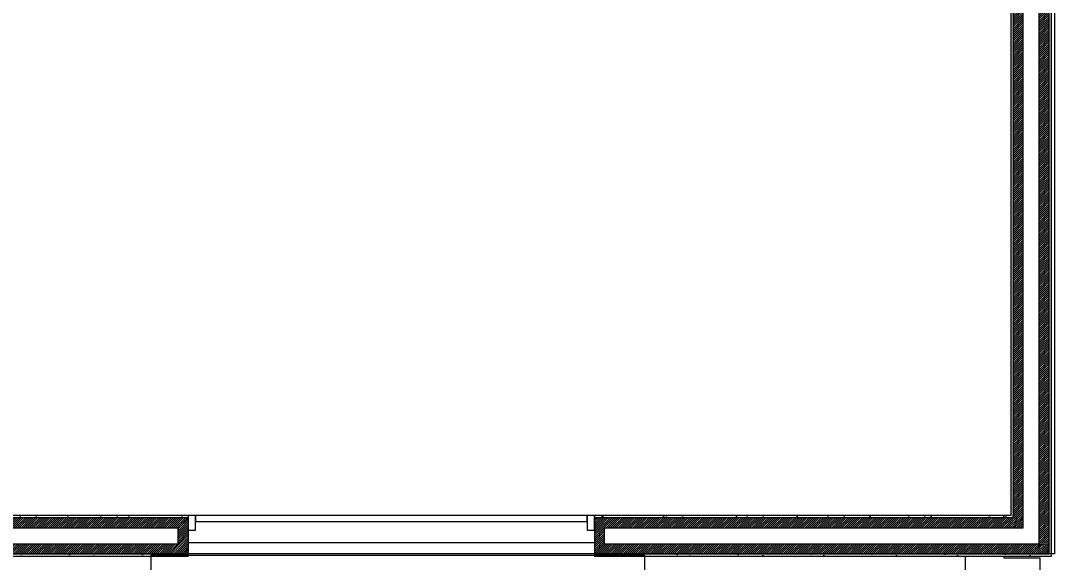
# Model space of a CAD drawing. Header units: millimetres. Extents: x -284281 to 1648660, y -821378 to -151356.
# Drawn here: x -214030 to -206904, y -188453 to -184718 of the extents above; entities that cross this region are included whole.
import ezdxf

# ---------------------------------------------------------------- set-up
doc = ezdxf.new("R2010")
doc.units = ezdxf.units.MM
doc.header["$MEASUREMENT"] = 0
doc.set_wipeout_variables(frame=1)
doc.linetypes.add('Wipeout_Contour', pattern=[1000, 0, -1000])
doc.layers.get('Defpoints').update_dxf_attribs({"color": 250})
for name, color, linetype in [('Cotations - 1_100', 7, 'Continuous'), ('Nouveau_0', 7, 'Continuous'), ('Portes ARCHICAD', 7, 'Continuous'), ('Sols_ Dalles', 7, 'Continuous')]:
    doc.layers.add(name, color=color, linetype=linetype)
doc.styles.add('STYLE_GENERE_2', font='arial.ttf')
doc.dimstyles.new('STYLE_GENERE__1', dxfattribs={"dimtxt": 250, "dimasz": 190, "dimexe": 0.18, "dimexo": 0.0625, "dimgap": 0, "dimtad": 1, "dimtih": 1, "dimtoh": 1, "dimlfac": 0.001, "dimzin": 0, "dimdsep": 46, "dimtxsty": 'STYLE_GENERE_2', "dimblk": 'ARROWHEAD_6', "dimblk1": 'ARROWHEAD_6', "dimblk2": 'ARROWHEAD_6', "dimcen": 0.09, "dimse1": 1, "dimse2": 1, "dimclrd": 7, "dimclre": 7, "dimclrt": 7, "dimazin": 0, "dimtfac": 1, "dimtdec": 4, "dimtmove": 0, "dimatfit": 3, "dimfxl": 1, "dimtolj": 1, "dimtzin": 0, "dimarcsym": 0})
pattern_1 = [(45, (0, 175), (-55.68466, 55.68466), [0, -52.5, 0, -78.75]), (110, (175, 175), (74.000794, 26.934086), [0, -38.5, 0, -66.5])]
pattern_2 = [(45, (0, 0), (-7.0710678, 7.0710678), [])]

# ---------------------------------------------------------------- blocks, each defined once
blk = doc.blocks.new('Porte garage coulissante verticale 25')
at = {"layer": 'Portes ARCHICAD', "color": 7, "linetype": 'Continuous', "lineweight": 5}
for p, q in [((-1350, 0), (-1400, 0)), ((-1400, 0), (-1400, -100)), ((-1400, 0), (-1400, -15)), ((-1400, 0), (-1400, -15)), ((1350, 0), (-1350, 0)), ((-1350, 0), (-1350, -40)), ((-1350, -100), (-1350, 0)), ((1350, -40), (1350, 0)), ((1400, 0), (1350, 0)), ((1350, 0), (1350, -100)), ((1400, -100), (1400, 0)), ((1400, 0), (1400, -15)), ((1400, 0), (1400, -15)), ((-1400, -15), (-1400, -85)), ((-1400, -15), (-1400, -85)), ((-1350, -40), (1350, -40)), ((1400, -15), (1400, -85)), ((1400, -15), (1400, -85)), ((-1400, -85), (-1400, -100)), ((-1400, -85), (-1400, -100)), ((-1400, -85), (-1400, -100)), ((-1400, -85), (-1400, -100)), ((-1400, -100), (-1350, -100)), ((-1400, -100), (-1400, -195)), ((-1400, -100), (-1400, -195)), ((1350, -100), (1400, -100)), ((1400, -85), (1400, -100)), ((1400, -85), (1400, -100)), ((1400, -85), (1400, -100)), ((1400, -85), (1400, -100)), ((1400, -100), (1400, -195)), ((1400, -100), (1400, -195)), ((-1400, -195), (-1400, -265)), ((-1400, -195), (-1400, -265)), ((1400, -195), (1400, -265)), ((1400, -195), (1400, -265)), ((-1400, -265), (-1400, -280)), ((1400, -265), (1400, -280))]:
    blk.add_line(p, q, dxfattribs=at)
blk = doc.blocks.new('Mur_5_1', base_point=(219205.5, -188410.6))
at = {"color": 254, "linetype": 'Wipeout_Contour', "lineweight": 0, "ltscale": 1135286.371160348}
blk.add_wipeout([(211755.3, -188145.6), (213255.3, -188145.6), (213255.3, -188130.6), (211755.3, -188130.6)], dxfattribs=at)
at = {"color": 254, "linetype": 'Wipeout_Contour', "lineweight": 0, "ltscale": 865995.763021}
blk.add_wipeout([(218925.5, -188130.6), (218940.5, -188145.6), (218940.5, -188130.6)], dxfattribs=at)
at = {"color": 254, "linetype": 'Wipeout_Contour', "lineweight": 0, "ltscale": 1135989.297993285}
blk.add_wipeout([(213255.3, -188395.6), (211755.3, -188395.6), (211755.3, -188410.6), (213255.3, -188410.6)], dxfattribs=at)
at = {"color": 254, "linetype": 'Wipeout_Contour', "lineweight": 0, "ltscale": 867116.862505}
blk.add_wipeout([(219190.5, -188395.6), (219205.5, -188410.6), (219205.5, -188395.6)], dxfattribs=at)
at = {"linetype": 'Continuous', "lineweight": 5, "true_color": 0x5f5f5f}
h = blk.add_hatch(dxfattribs=at)
h.set_pattern_fill('ENDUIT_0001', color=251, style=0, pattern_type=2)
h.set_pattern_definition(pattern_1)
h.paths.add_polyline_path([(211755.3, -188145.6), (213255.3, -188145.6), (213255.3, -188130.6), (211755.3, -188130.6)])
h = blk.add_hatch(dxfattribs=at)
h.set_pattern_fill('ENDUIT_0001', color=251, style=0, pattern_type=2)
h.set_pattern_definition(pattern_1)
h.paths.add_polyline_path([(218925.5, -188130.6), (218940.5, -188145.6), (218940.5, -188130.6)])
h = blk.add_hatch(dxfattribs=at)
h.set_pattern_fill('ENDUIT_0001', color=251, style=0, pattern_type=2)
h.set_pattern_definition(pattern_1)
h.paths.add_polyline_path([(213255.3, -188395.6), (211755.3, -188395.6), (211755.3, -188410.6), (213255.3, -188410.6)])
h = blk.add_hatch(dxfattribs=at)
h.set_pattern_fill('ENDUIT_0001', color=251, style=0, pattern_type=2)
h.set_pattern_definition(pattern_1)
h.paths.add_polyline_path([(219190.5, -188395.6), (219205.5, -188410.6), (219205.5, -188395.6)])
at = {"color": 254, "linetype": 'Wipeout_Contour', "lineweight": 0, "ltscale": 1135876.376594413}
blk.add_wipeout([(211755.3, -188395.6), (213255.3, -188395.6), (213185.3, -188325.6), (211825.3, -188325.6)], dxfattribs=at)
at = {"color": 254, "linetype": 'Wipeout_Contour', "lineweight": 0, "ltscale": 866939.997657}
blk.add_wipeout([(219120.5, -188325.6), (219190.5, -188395.6), (219190.5, -188325.6)], dxfattribs=at)
at = {"linetype": 'Continuous', "lineweight": 5, "true_color": 0x5f5f5f}
h = blk.add_hatch(dxfattribs=at)
h.set_pattern_fill('BRIQUES_TERRE_CUITE__INT_97', color=251, style=0, pattern_type=2)
h.set_pattern_definition(pattern_2)
h.paths.add_polyline_path([(211755.3, -188395.6), (213255.3, -188395.6), (213185.3, -188325.6), (211825.3, -188325.6)])
h = blk.add_hatch(dxfattribs=at)
h.set_pattern_fill('BRIQUES_TERRE_CUITE__INT_97', color=251, style=0, pattern_type=2)
h.set_pattern_definition(pattern_2)
h.paths.add_polyline_path([(219120.5, -188325.6), (219190.5, -188395.6), (219190.5, -188325.6)])
at = {"color": 254, "linetype": 'Wipeout_Contour', "lineweight": 0, "ltscale": 1135637.467127154}
blk.add_wipeout([(211825.3, -188325.6), (213185.3, -188325.6), (213185.3, -188215.6), (211825.3, -188215.6)], dxfattribs=at)
at = {"color": 254, "linetype": 'Wipeout_Contour', "lineweight": 0, "ltscale": 866561.386261}
blk.add_wipeout([(219010.5, -188215.6), (219120.5, -188325.6), (219120.5, -188215.6)], dxfattribs=at)
at = {"color": 254, "linetype": 'Wipeout_Contour', "lineweight": 0, "ltscale": 1151392.291357079}
blk.add_wipeout([(216055.3, -188395.6), (216055.3, -188410.6), (219190.5, -188410.6), (219190.5, -188395.6)], dxfattribs=at)
at = {"linetype": 'Continuous', "lineweight": 5, "true_color": 0x5f5f5f}
h = blk.add_hatch(dxfattribs=at)
h.set_pattern_fill('ENDUIT_0001', color=251, style=0, pattern_type=2)
h.set_pattern_definition(pattern_1)
h.paths.add_polyline_path([(216055.3, -188395.6), (216055.3, -188410.6), (219190.5, -188410.6), (219190.5, -188395.6)])
at = {"color": 254, "linetype": 'Wipeout_Contour', "lineweight": 0, "ltscale": 1135399.072251133}
blk.add_wipeout([(211755.3, -188215.6), (213255.3, -188215.6), (213255.3, -188145.6), (211755.3, -188145.6)], dxfattribs=at)
at = {"color": 254, "linetype": 'Wipeout_Contour', "lineweight": 0, "ltscale": 866178.4987}
blk.add_wipeout([(218940.5, -188145.6), (219010.5, -188215.6), (219010.5, -188145.6)], dxfattribs=at)
at = {"linetype": 'Continuous', "lineweight": 5, "true_color": 0x5f5f5f}
h = blk.add_hatch(dxfattribs=at)
h.set_pattern_fill('BRIQUES_TERRE_CUITE__INT_97', color=251, style=0, pattern_type=2)
h.set_pattern_definition(pattern_2)
h.paths.add_polyline_path([(211755.3, -188215.6), (213255.3, -188215.6), (213255.3, -188145.6), (211755.3, -188145.6)])
h = blk.add_hatch(dxfattribs=at)
h.set_pattern_fill('BRIQUES_TERRE_CUITE__INT_97', color=251, style=0, pattern_type=2)
h.set_pattern_definition(pattern_2)
h.paths.add_polyline_path([(218940.5, -188145.6), (219010.5, -188215.6), (219010.5, -188145.6)])
at = {"color": 7, "linetype": 'Continuous', "lineweight": 5}
for p, q in [((213255.3, -188145.6), (211755.3, -188145.6)), ((213255.3, -188130.6), (213255.3, -188145.6))]:
    blk.add_line(p, q, dxfattribs=at)
at = {"color": 7, "linetype": 'Continuous', "lineweight": 5, "flags": 128}
blk.add_lwpolyline([(213255.3, -188130.6), (211755.3, -188130.6)], dxfattribs=at)
at = {"color": 254, "linetype": 'Wipeout_Contour', "lineweight": 0, "ltscale": 1151227.613514086}
blk.add_wipeout([(216055.3, -188395.6), (219120.5, -188395.6), (219120.5, -188325.6), (216125.3, -188325.6)], dxfattribs=at)
at = {"color": 254, "linetype": 'Wipeout_Contour', "lineweight": 0, "ltscale": 867116.674559}
blk.add_wipeout([(219190.5, -188410.6), (219205.5, -188410.6), (219190.5, -188395.6)], dxfattribs=at)
at = {"linetype": 'Continuous', "lineweight": 5, "true_color": 0x5f5f5f}
h = blk.add_hatch(dxfattribs=at)
h.set_pattern_fill('BRIQUES_TERRE_CUITE__INT_97', color=251, style=0, pattern_type=2)
h.set_pattern_definition(pattern_2)
h.paths.add_polyline_path([(216055.3, -188395.6), (219120.5, -188395.6), (219120.5, -188325.6), (216125.3, -188325.6)])
h = blk.add_hatch(dxfattribs=at)
h.set_pattern_fill('ENDUIT_0001', color=251, style=0, pattern_type=2)
h.set_pattern_definition(pattern_1)
h.paths.add_polyline_path([(219190.5, -188410.6), (219205.5, -188410.6), (219190.5, -188395.6)])
at = {"color": 254, "linetype": 'Wipeout_Contour', "lineweight": 0, "ltscale": 1150296.697666831}
blk.add_wipeout([(216055.3, -188145.6), (218925.5, -188145.6), (218925.5, -188130.6), (216055.3, -188130.6)], dxfattribs=at)
at = {"color": 254, "linetype": 'Wipeout_Contour', "lineweight": 0, "ltscale": 1137824.404044742}
blk.add_wipeout([(213185.3, -188325.6), (213255.3, -188395.6), (213255.3, -188215.6), (213185.3, -188215.6)], dxfattribs=at)
at = {"linetype": 'Continuous', "lineweight": 5, "true_color": 0x5f5f5f}
h = blk.add_hatch(dxfattribs=at)
h.set_pattern_fill('ENDUIT_0001', color=251, style=0, pattern_type=2)
h.set_pattern_definition(pattern_1)
h.paths.add_polyline_path([(216055.3, -188145.6), (218925.5, -188145.6), (218925.5, -188130.6), (216055.3, -188130.6)])
h = blk.add_hatch(dxfattribs=at)
h.set_pattern_fill('BRIQUES_TERRE_CUITE__INT_97', color=251, style=0, pattern_type=2)
h.set_pattern_definition(pattern_2)
h.paths.add_polyline_path([(213185.3, -188325.6), (213255.3, -188395.6), (213255.3, -188215.6), (213185.3, -188215.6)])
at = {"color": 7, "linetype": 'Continuous', "lineweight": 5}
for p, q in [((213255.3, -188145.6), (213255.3, -188215.6)), ((211825.3, -188215.6), (213185.3, -188215.6)), ((213185.3, -188325.6), (213185.3, -188215.6)), ((213255.3, -188215.6), (213255.3, -188230.6)), ((213255.3, -188215.6), (213255.3, -188230.6)), ((213255.3, -188230.6), (213255.3, -188325.6)), ((213255.3, -188230.6), (213255.3, -188325.6)), ((211825.3, -188325.6), (213185.3, -188325.6)), ((213255.3, -188325.6), (213255.3, -188395.6)), ((213255.3, -188325.6), (213255.3, -188395.6)), ((211755.3, -188395.6), (213255.3, -188395.6)), ((213255.3, -188395.6), (213255.3, -188410.6))]:
    blk.add_line(p, q, dxfattribs=at)
at = {"color": 7, "linetype": 'Continuous', "lineweight": 5, "flags": 128}
blk.add_lwpolyline([(211755.3, -188410.6), (213255.3, -188410.6)], dxfattribs=at)
at = {"color": 254, "linetype": 'Wipeout_Contour', "lineweight": 0, "ltscale": 1150877.983296714}
blk.add_wipeout([(219010.5, -188215.6), (216125.3, -188215.6), (216125.3, -188325.6), (219010.5, -188325.6)], dxfattribs=at)
at = {"color": 254, "linetype": 'Wipeout_Contour', "lineweight": 0, "ltscale": 866933.948318}
blk.add_wipeout([(219120.5, -188395.6), (219190.5, -188395.6), (219120.5, -188325.6)], dxfattribs=at)
at = {"linetype": 'Continuous', "lineweight": 5, "true_color": 0x5f5f5f}
h = blk.add_hatch(dxfattribs=at)
h.set_pattern_fill('BRIQUES_TERRE_CUITE__INT_97', color=251, style=0, pattern_type=2)
h.set_pattern_definition(pattern_2)
h.paths.add_polyline_path([(219120.5, -188395.6), (219190.5, -188395.6), (219120.5, -188325.6)])
at = {"color": 7, "linetype": 'Continuous', "lineweight": 5}
for p, q in [((219190.5, -188395.6), (219190.5, -188325.6)), ((219120.5, -188395.6), (219190.5, -188395.6))]:
    blk.add_line(p, q, dxfattribs=at)
at = {"color": 7, "linetype": 'Continuous', "lineweight": 5, "flags": 128}
blk.add_lwpolyline([(219205.5, -188410.6), (219205.5, -188395.6)], dxfattribs=at)
at = {"color": 254, "linetype": 'Wipeout_Contour', "lineweight": 0, "ltscale": 865995.572996}
blk.add_wipeout([(218925.5, -188145.6), (218940.5, -188145.6), (218925.5, -188130.6)], dxfattribs=at)
at = {"linetype": 'Continuous', "lineweight": 5, "true_color": 0x5f5f5f}
h = blk.add_hatch(dxfattribs=at)
h.set_pattern_fill('ENDUIT_0001', color=251, style=0, pattern_type=2)
h.set_pattern_definition(pattern_1)
h.paths.add_polyline_path([(218925.5, -188145.6), (218940.5, -188145.6), (218925.5, -188130.6)])
at = {"color": 254, "linetype": 'Wipeout_Contour', "lineweight": 0, "ltscale": 866551.069179}
blk.add_wipeout([(219010.5, -188325.6), (219120.5, -188325.6), (219010.5, -188215.6)], dxfattribs=at)
at = {"color": 7, "linetype": 'Continuous', "lineweight": 5}
for p, q in [((219120.5, -188325.6), (219120.5, -188215.6)), ((219010.5, -188325.6), (219120.5, -188325.6))]:
    blk.add_line(p, q, dxfattribs=at)
at = {"color": 254, "linetype": 'Wipeout_Contour', "lineweight": 0, "ltscale": 1150430.680156352}
blk.add_wipeout([(218940.5, -188145.6), (216055.3, -188145.6), (216055.3, -188215.6), (218940.5, -188215.6)], dxfattribs=at)
at = {"linetype": 'Continuous', "lineweight": 5, "true_color": 0x5f5f5f}
h = blk.add_hatch(dxfattribs=at)
h.set_pattern_fill('BRIQUES_TERRE_CUITE__INT_97', color=251, style=0, pattern_type=2)
h.set_pattern_definition(pattern_2)
h.paths.add_polyline_path([(218940.5, -188145.6), (216055.3, -188145.6), (216055.3, -188215.6), (218940.5, -188215.6)])
at = {"color": 7, "linetype": 'Continuous', "lineweight": 5}
blk.add_line((216055.3, -188130.6), (216055.3, -188145.6), dxfattribs=at)
at = {"color": 254, "linetype": 'Wipeout_Contour', "lineweight": 0, "ltscale": 866172.442797}
blk.add_wipeout([(218940.5, -188215.6), (219010.5, -188215.6), (218940.5, -188145.6)], dxfattribs=at)
at = {"color": 254, "linetype": 'Wipeout_Contour', "lineweight": 0, "ltscale": 1146454.682848015}
blk.add_wipeout([(216125.3, -188325.6), (216125.3, -188215.6), (216055.3, -188215.6), (216055.3, -188395.6)], dxfattribs=at)
at = {"linetype": 'Continuous', "lineweight": 5, "true_color": 0x5f5f5f}
h = blk.add_hatch(dxfattribs=at)
h.set_pattern_fill('BRIQUES_TERRE_CUITE__INT_97', color=251, style=0, pattern_type=2)
h.set_pattern_definition(pattern_2)
h.paths.add_polyline_path([(218940.5, -188215.6), (219010.5, -188215.6), (218940.5, -188145.6)])
h = blk.add_hatch(dxfattribs=at)
h.set_pattern_fill('BRIQUES_TERRE_CUITE__INT_97', color=251, style=0, pattern_type=2)
h.set_pattern_definition(pattern_2)
h.paths.add_polyline_path([(216125.3, -188325.6), (216125.3, -188215.6), (216055.3, -188215.6), (216055.3, -188395.6)])
at = {"color": 7, "linetype": 'Continuous', "lineweight": 5}
for p, q in [((218940.5, -188145.6), (216055.3, -188145.6)), ((216055.3, -188145.6), (216055.3, -188215.6)), ((218940.5, -188145.6), (218940.5, -188130.6)), ((219010.5, -188215.6), (219010.5, -188145.6)), ((216055.3, -188215.6), (216055.3, -188230.6)), ((216055.3, -188215.6), (216055.3, -188230.6)), ((216055.3, -188230.6), (216055.3, -188325.6)), ((216055.3, -188230.6), (216055.3, -188325.6)), ((216125.3, -188215.6), (218940.5, -188215.6)), ((216125.3, -188325.6), (216125.3, -188215.6)), ((218940.5, -188215.6), (219010.5, -188215.6)), ((216055.3, -188325.6), (216055.3, -188395.6)), ((216055.3, -188325.6), (216055.3, -188395.6)), ((216125.3, -188325.6), (219010.5, -188325.6)), ((216055.3, -188395.6), (219120.5, -188395.6)), ((216055.3, -188395.6), (216055.3, -188410.6))]:
    blk.add_line(p, q, dxfattribs=at)
at = {"color": 7, "linetype": 'Continuous', "lineweight": 5, "flags": 128}
for points in [[(218925.5, -188130.6), (216055.3, -188130.6)], [(216055.3, -188410.6), (219205.5, -188410.6)]]:
    blk.add_lwpolyline(points, dxfattribs=at)
at = {"layer": 'Portes ARCHICAD', "color": 7, "linetype": 'Continuous', "lineweight": 5, "zscale": 1000}
blk.add_blockref('Porte garage coulissante verticale 25', (214655.3, -188130.6), dxfattribs=at)
blk = doc.blocks.new('Mur_14_1', base_point=(219205.5, -188410.6))
at = {"color": 254, "linetype": 'Wipeout_Contour', "lineweight": 0, "ltscale": 1145521.308475972}
blk.add_wipeout([(218925.5, -188130.6), (218940.5, -188130.6), (218940.5, -181056.1), (218925.5, -181056.1)], dxfattribs=at)
at = {"color": 254, "linetype": 'Wipeout_Contour', "lineweight": 0, "ltscale": 1146677.236754116}
blk.add_wipeout([(219190.5, -188395.6), (219205.5, -188395.6), (219205.5, -181056.1), (219190.5, -181056.1)], dxfattribs=at)
at = {"linetype": 'Continuous', "lineweight": 5, "true_color": 0x5f5f5f}
h = blk.add_hatch(dxfattribs=at)
h.set_pattern_fill('ENDUIT_0001', color=251, style=0, pattern_type=2)
h.set_pattern_definition(pattern_1)
h.paths.add_polyline_path([(218925.5, -188130.6), (218940.5, -188130.6), (218940.5, -181056.1), (218925.5, -181056.1)])
h = blk.add_hatch(dxfattribs=at)
h.set_pattern_fill('ENDUIT_0001', color=251, style=0, pattern_type=2)
h.set_pattern_definition(pattern_1)
h.paths.add_polyline_path([(219190.5, -188395.6), (219205.5, -188395.6), (219205.5, -181056.1), (219190.5, -181056.1)])
at = {"color": 254, "linetype": 'Wipeout_Contour', "lineweight": 0, "ltscale": 1146455.993779656}
blk.add_wipeout([(219120.5, -188325.6), (219190.5, -188325.6), (219190.5, -181056.1), (219120.5, -181056.1)], dxfattribs=at)
at = {"linetype": 'Continuous', "lineweight": 5, "true_color": 0x5f5f5f}
h = blk.add_hatch(dxfattribs=at)
h.set_pattern_fill('BRIQUES_TERRE_CUITE__INT_97', color=251, style=0, pattern_type=2)
h.set_pattern_definition(pattern_2)
h.paths.add_polyline_path([(219120.5, -188325.6), (219190.5, -188325.6), (219190.5, -181056.1), (219120.5, -181056.1)])
at = {"color": 7, "linetype": 'Continuous', "lineweight": 5}
for p, q in [((219190.5, -188325.6), (219190.5, -181056.1)), ((219190.5, -188395.6), (219190.5, -188325.6))]:
    blk.add_line(p, q, dxfattribs=at)
at = {"color": 7, "linetype": 'Continuous', "lineweight": 5, "flags": 128}
blk.add_lwpolyline([(219205.5, -188395.6), (219205.5, -181056.1)], dxfattribs=at)
at = {"color": 254, "linetype": 'Wipeout_Contour', "lineweight": 0, "ltscale": 1146037.341326418}
blk.add_wipeout([(219010.5, -188215.6), (219120.5, -188215.6), (219120.5, -181056.1), (219010.5, -181056.1)], dxfattribs=at)
at = {"color": 7, "linetype": 'Continuous', "lineweight": 5}
for p, q in [((219120.5, -188215.6), (219120.5, -181056.1)), ((219120.5, -188325.6), (219120.5, -188215.6))]:
    blk.add_line(p, q, dxfattribs=at)
at = {"color": 254, "linetype": 'Wipeout_Contour', "lineweight": 0, "ltscale": 1145670.838220075}
blk.add_wipeout([(218940.5, -188145.6), (219010.5, -188145.6), (219010.5, -181056.1), (218940.5, -181056.1)], dxfattribs=at)
at = {"linetype": 'Continuous', "lineweight": 5, "true_color": 0x5f5f5f}
h = blk.add_hatch(dxfattribs=at)
h.set_pattern_fill('BRIQUES_TERRE_CUITE__INT_97', color=251, style=0, pattern_type=2)
h.set_pattern_definition(pattern_2)
h.paths.add_polyline_path([(218940.5, -188145.6), (219010.5, -188145.6), (219010.5, -181056.1), (218940.5, -181056.1)])
at = {"color": 7, "linetype": 'Continuous', "lineweight": 5}
for p, q in [((218940.5, -181056.1), (218940.5, -188130.6)), ((219010.5, -188145.6), (219010.5, -181056.1)), ((218940.5, -188145.6), (218940.5, -188130.6)), ((219010.5, -188215.6), (219010.5, -188145.6))]:
    blk.add_line(p, q, dxfattribs=at)
at = {"color": 7, "linetype": 'Continuous', "lineweight": 5, "flags": 128}
blk.add_lwpolyline([(218925.5, -181056.1), (218925.5, -188130.6)], dxfattribs=at)
blk = doc.blocks.new('Loading-Equipment_Dock-shelters_NORSUD_Retractible-Gate')
at = {"color": 251, "linetype": 'Continuous', "lineweight": 5, "true_color": 0x5f5f5f, "flags": 128}
for points in [[(-1636.016, -30.00005), (-1635, -30.00005), (1635, -30.00005), (1636.016, -30.00005), (1641.756, -30.00005), (1647.626, -30.00005), (1653.553, -30.00005), (1659.454, -30.00005), (1665.239, -30.00005), (1670.814, -30.00005), (1676.084, -30.00005), (1680.962, -30.00005), (1685.37, -30.00005), (1689.244, -30.00005), (1692.538, -30.00005), (1695.224, -30.00005), (1697.296, -30.00005), (1698.762, -30.00005), (1699.648, -30.00005), (1700, -30.00005), (1699.992, 0), (1699.648, 0), (1698.762, 0), (1697.296, 0), (1695.224, 0), (1692.538, 0), (1689.244, 0), (1685.37, 0), (1680.962, 0), (1676.084, 0), (1670.814, 0), (1665.239, 0), (1659.454, 0), (1653.553, 0), (1647.626, 0), (1641.756, 0), (1636.016, 0), (1635, 0), (-1635, 0), (-1636.016, 0), (-1641.756, 0), (-1647.626, 0), (-1653.553, 0), (-1659.454, 0), (-1665.24, 0), (-1670.814, 0), (-1676.084, 0), (-1680.962, 0), (-1685.37, 0), (-1689.244, 0), (-1692.538, 0), (-1695.224, 0), (-1697.296, 0), (-1698.762, 0), (-1699.648, 0), (-1700, 0), (-1699.992, -30.00005), (-1699.648, -30.00005), (-1698.762, -30.00005), (-1697.296, -30.00005), (-1695.224, -30.00005), (-1692.538, -30.00005), (-1689.244, -30.00005), (-1685.37, -30.00005), (-1680.962, -30.00005), (-1676.084, -30.00005), (-1670.814, -30.00005), (-1665.24, -30.00005), (-1659.454, -30.00005), (-1653.553, -30.00005), (-1647.626, -30.00005), (-1641.756, -30.00005)], [(-1700, -596.3749), (1700, -596.3749), (1700, -33.00335), (-1700, -33.00335)]]:
    blk.add_lwpolyline(points, close=True, dxfattribs=at)
blk = doc.blocks.new('Tôle profilée 25_13')
at = {"color": 7, "linetype": 'Continuous', "lineweight": 5}
for p, q in [((-250, 6134.7), (-250, 6122.5)), ((-250, 6122.5), (0, 6123.5)), ((0, 6123.5), (0, 5926.5)), ((-250, 5927.5), (-250, 5900)), ((0, 5926.5), (-250, 5927.5)), ((-250, 5900), (-250, 5872.5)), ((-250, 5872.5), (0, 5873.5)), ((0, 5873.5), (0, 5676.5)), ((-250, 5677.5), (-250, 5650)), ((0, 5676.5), (-250, 5677.5)), ((-250, 5650), (-250, 5622.5)), ((-250, 5622.5), (0, 5623.5)), ((0, 5623.5), (0, 5426.5)), ((-250, 5427.5), (-250, 5400)), ((0, 5426.5), (-250, 5427.5)), ((-250, 5400), (-250, 5372.5)), ((-250, 5372.5), (0, 5373.5)), ((0, 5373.5), (0, 5176.5)), ((-250, 5177.5), (-250, 5150)), ((0, 5176.5), (-250, 5177.5)), ((-250, 5150), (-250, 5122.5)), ((-250, 5122.5), (0, 5123.5)), ((0, 5123.5), (0, 4926.5)), ((-250, 4927.5), (-250, 4900)), ((0, 4926.5), (-250, 4927.5)), ((-250, 4900), (-250, 4872.5)), ((-250, 4872.5), (0, 4873.5)), ((0, 4873.5), (0, 4676.5)), ((-250, 4677.5), (-250, 4650)), ((0, 4676.5), (-250, 4677.5)), ((-250, 4650), (-250, 4622.5)), ((-250, 4622.5), (0, 4623.5)), ((0, 4623.5), (0, 4426.5)), ((-250, 4427.5), (-250, 4400)), ((0, 4426.5), (-250, 4427.5)), ((-250, 4400), (-250, 4372.5)), ((-250, 4372.5), (0, 4373.5)), ((0, 4373.5), (0, 4176.5)), ((-250, 4177.5), (-250, 4150)), ((0, 4176.5), (-250, 4177.5)), ((-250, 4150), (-250, 4122.5)), ((-250, 4122.5), (0, 4123.5)), ((0, 4123.5), (0, 3926.5)), ((-250, 3927.5), (-250, 3900)), ((0, 3926.5), (-250, 3927.5)), ((-250, 3900), (-250, 3872.5)), ((-250, 3872.5), (0, 3873.5)), ((0, 3873.5), (0, 3676.5)), ((-250, 3677.5), (-250, 3650)), ((0, 3676.5), (-250, 3677.5)), ((-250, 3650), (-250, 3622.5)), ((-250, 3622.5), (0, 3623.5)), ((0, 3623.5), (0, 3426.5)), ((-250, 3427.5), (-250, 3400)), ((0, 3426.5), (-250, 3427.5)), ((-250, 3400), (-250, 3372.5)), ((-250, 3372.5), (0, 3373.5)), ((0, 3373.5), (0, 3176.5)), ((-250, 3177.5), (-250, 3150)), ((0, 3176.5), (-250, 3177.5)), ((-250, 3150), (-250, 3122.5)), ((-250, 3122.5), (0, 3123.5)), ((0, 3123.5), (0, 2926.5)), ((-250, 2927.5), (-250, 2900)), ((0, 2926.5), (-250, 2927.5)), ((-250, 2900), (-250, 2872.5)), ((-250, 2872.5), (0, 2873.5)), ((0, 2873.5), (0, 2676.5)), ((-250, 2677.5), (-250, 2650)), ((0, 2676.5), (-250, 2677.5)), ((-250, 2650), (-250, 2622.5)), ((-250, 2622.5), (0, 2623.5)), ((0, 2623.5), (0, 2426.5)), ((-250, 2427.5), (-250, 2400)), ((0, 2426.5), (-250, 2427.5)), ((-250, 2400), (-250, 2372.5)), ((-250, 2372.5), (0, 2373.5)), ((0, 2373.5), (0, 2176.5)), ((-250, 2177.5), (-250, 2150)), ((0, 2176.5), (-250, 2177.5)), ((-250, 2150), (-250, 2122.5)), ((-250, 2122.5), (0, 2123.5)), ((0, 2123.5), (0, 1926.5)), ((-250, 1927.5), (-250, 1900)), ((0, 1926.5), (-250, 1927.5)), ((-250, 1900), (-250, 1872.5)), ((-250, 1872.5), (0, 1873.5)), ((0, 1873.5), (0, 1676.5)), ((-250, 1677.5), (-250, 1650)), ((0, 1676.5), (-250, 1677.5)), ((-250, 1650), (-250, 1622.5)), ((-250, 1622.5), (0, 1623.5)), ((0, 1623.5), (0, 1426.5)), ((-250, 1427.5), (-250, 1400)), ((0, 1426.5), (-250, 1427.5)), ((-250, 1400), (-250, 1372.5)), ((-250, 1372.5), (0, 1373.5)), ((0, 1373.5), (0, 1176.5)), ((-250, 1177.5), (-250, 1150)), ((0, 1176.5), (-250, 1177.5)), ((-250, 1150), (-250, 1122.5)), ((-250, 1122.5), (0, 1123.5)), ((0, 1123.5), (0, 926.5)), ((-250, 927.5), (-250, 900)), ((0, 926.5), (-250, 927.5)), ((-250, 900), (-250, 872.5)), ((-250, 872.5), (0, 873.5)), ((0, 873.5), (0, 676.5)), ((-250, 677.5), (-250, 650)), ((0, 676.5), (-250, 677.5)), ((-250, 650), (-250, 622.5)), ((-250, 622.5), (0, 623.5)), ((0, 623.5), (0, 426.5)), ((-250, 427.5), (-250, 400)), ((0, 426.5), (-250, 427.5)), ((-250, 400), (-250, 372.5)), ((-250, 372.5), (0, 373.5)), ((0, 373.5), (0, 176.5)), ((-250, 177.5), (-250, 150)), ((0, 176.5), (-250, 177.5)), ((-250, 150), (-250, 122.5)), ((-250, 122.5), (0, 123.5)), ((0, 123.5), (0, 0))]:
    blk.add_line(p, q, dxfattribs=at)
blk = doc.blocks.new('ARROWHEAD_6')
at = {"color": 0, "linetype": 'Continuous', "lineweight": 0}
for p, q in [((-0.5, -0.5), (0.5, 0.5)), ((0, 0), (-1, 0))]:
    blk.add_line(p, q, dxfattribs=at)
blk = doc.blocks.new('*D1213')
at = {"layer": 'Cotations - 1_100', "color": 7, "linetype": 'Continuous', "lineweight": -2, "transparency": 16777216}
for p, q in [((-207203.8, -177470.6), (-208043.7, -177470.6)), ((-206813.8, -177470.6), (-207013.8, -177470.6))]:
    blk.add_line(p, q, dxfattribs=at)
at = {"layer": 'Defpoints', "color": 0, "linetype": 'Continuous', "transparency": 16777216}
for p in [(-206623.8, -177470.6), (-207203.8, -180905.4), (-206623.8, -213397.8)]:
    blk.add_point(p, dxfattribs=at)
at = {"layer": 'Cotations - 1_100', "color": 7, "linetype": 'Continuous', "lineweight": -2, "transparency": 16777216, "xscale": 190, "yscale": 190, "zscale": 190, "rotation": 180}
blk.add_blockref('ARROWHEAD_6', (-207203.8, -177470.6), dxfattribs=at)
at = {"layer": 'Cotations - 1_100', "color": 7, "linetype": 'Continuous', "lineweight": -2, "transparency": 16777216, "xscale": 190, "yscale": 190, "zscale": 190}
blk.add_blockref('ARROWHEAD_6', (-206623.8, -177470.6), dxfattribs=at)
at = {"layer": 'Cotations - 1_100', "color": 7, "linetype": 'Continuous', "lineweight": 5, "transparency": 16777216, "insert": (-207718.7, -177342.9), "char_height": 250, "attachment_point": 5, "style": 'STYLE_GENERE_2'}
blk.add_mtext('\\A1;0.58', dxfattribs=at)

msp = doc.modelspace()

# ---------------------------------------------------------------- linework, layer by layer
at = {"layer": 'Sols_ Dalles', "color": 250, "linetype": 'Continuous', "lineweight": 5, "true_color": 0x1f1f1f}
msp.add_lwpolyline([(-207516.38387, -253304.45116), (-207516.38387, -188319.45234), (-234766.38387, -188319.45234), (-234766.38387, -200289.45116), (-234766.38387, -205804.45116), (-231367.37547, -205804.45116), (-231367.37547, -216804.45116), (-241166.38387, -216804.45116), (-241166.38387, -223804.45116), (-231367.37547, -223804.45116), (-231367.37547, -258558.86328)], dxfattribs=at)

# ---------------------------------------------------------------- next in the draw order: block references
at = {"color": 7, "lineweight": 5}
msp.add_blockref('Mur_5_1', (-206923.78973, -188410.57129), dxfattribs=at)

# ---------------------------------------------------------------- next in the draw order: block references
msp.add_blockref('Mur_14_1', (-206923.78973, -188410.57129), dxfattribs=at)
at = {"color": 251, "linetype": 'Continuous', "lineweight": 5, "true_color": 0x5f5f5f, "xscale": -1, "zscale": 1000, "rotation": 180}
msp.add_blockref('Loading-Equipment_Dock-shelters_NORSUD_Retractible-Gate', (-211429.75516, -188999.34186), dxfattribs=at)

# ---------------------------------------------------------------- next in the draw order: linework, layer by layer
at = {"layer": 'Nouveau_0', "color": 7, "linetype": 'Continuous', "lineweight": 5}
msp.add_lwpolyline([(-206903.29814, -173395.57011), (-206903.29814, -188395.57011), (-263253.29814, -188395.57011), (-263253.29814, -173395.57011)], close=True, dxfattribs=at)

# ---------------------------------------------------------------- next in the draw order: block references
at = {"color": 7, "linetype": 'Continuous', "lineweight": 5, "zscale": 1000}
msp.add_blockref('Tôle profilée 25_13', (-207003.29814, -194545.23439), dxfattribs=at)

# ---------------------------------------------------------------- next in the draw order: dimensions: what is measured, and where the dimension line sits
at = {"layer": 'Cotations - 1_100', "color": 7, "linetype": 'Continuous', "lineweight": 5}
dim = msp.add_linear_dim(base=(-206623.78973, -177470.56191), p1=(-207203.78973, -180905.40343), p2=(-206623.78973, -213397.84995), dimstyle='STYLE_GENERE__1', dxfattribs=at)
dim.commit()
dim.dimension.update_dxf_attribs({"geometry": '*D1213', "text_midpoint": (-207718.73857, -177470.56191), "dimtype": 160})

doc.saveas('drawing.dxf')
